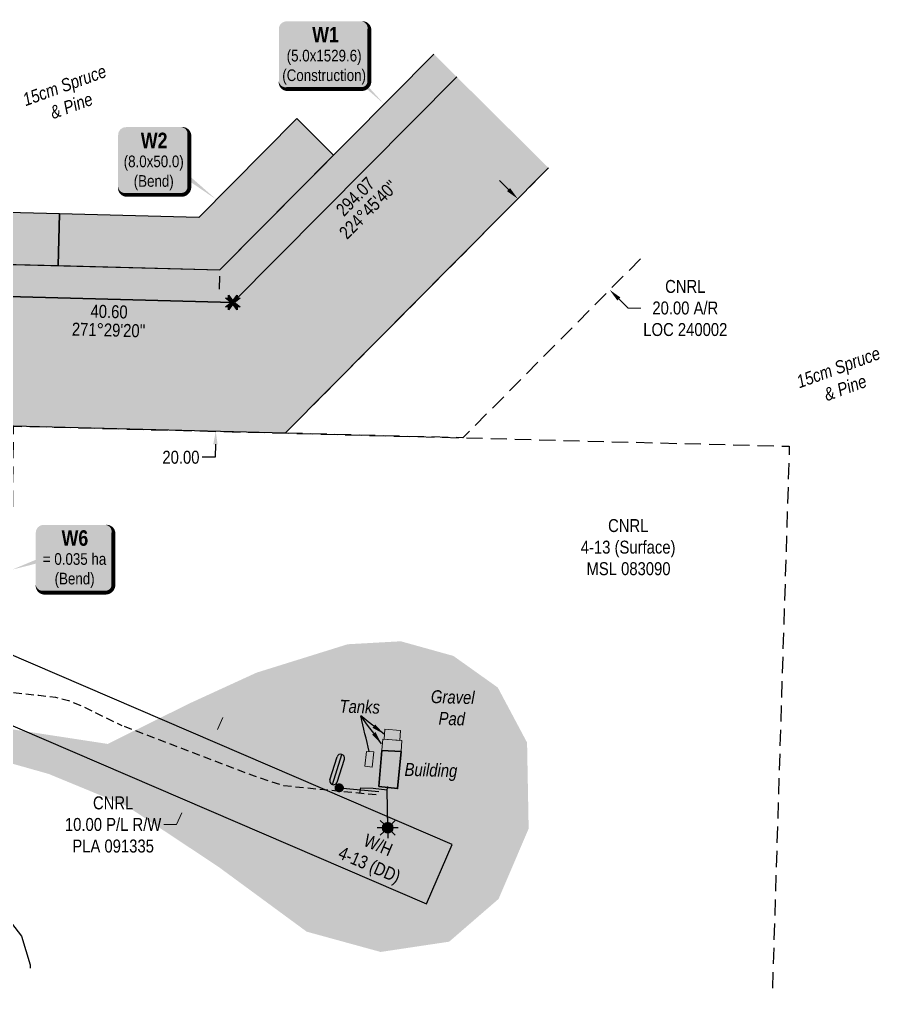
# Model space of a CAD drawing. Extents: x 379646 to 388155, y 6062459 to 6066140.
# Drawn here: x 383439 to 384103, y 6063796 to 6064548 of the extents above; entities that cross this region are included whole.
import ezdxf
from ezdxf.enums import TextEntityAlignment as Align

# ---------------------------------------------------------------- set-up
doc = ezdxf.new("R2010")
doc.units = 0
doc.header["$LTSCALE"] = 5
doc.header["$PDSIZE"] = 0.5
doc.linetypes.add('foc-ACCESSROAD', pattern=[3.75, 2.5, -1.25])
doc.linetypes.add('UG_PIPE', pattern=[1.875, 1.25, -0.625])
doc.layers.get('Defpoints').update_dxf_attribs({"color": 9})
for name, color, linetype, lineweight in [('AS-GENERAL', 48, 'Continuous', 18), ('C-AR-T', 13, 'Continuous', 9), ('C-RW-T', 13, 'Continuous', 9), ('C-WS-T', 13, 'Continuous', 9), ('T-TEXT', 48, 'Continuous', 18)]:
    doc.layers.add(name, color=color, linetype=linetype, lineweight=lineweight)
for name, color, linetype, true_color in [('AS-PIPE-AG', 7, 'Continuous', 0x7d00fa), ('AS-STRUCTURE-H', 7, 'Continuous', 0xa8a8a8), ('AS-STRUCTURE-T', 7, 'Continuous', 0x454545), ('P-TEMP-BLUE-H', 7, 'Continuous', 0x99e6ff)]:
    doc.layers.add(name, color=color, linetype=linetype, true_color=true_color)
for name, color, linetype in [('AS-PIPE-UG', 44, 'UG_PIPE'), ('AS-ROADS', 254, 'Continuous'), ('AS-SYMBOL', 7, 'Continuous'), ('C-AR', 13, 'foc-ACCESSROAD'), ('C-RW', 13, 'Continuous'), ('C-WS', 13, 'foc-ACCESSROAD'), ('C-WS-S', 8, 'Continuous'), ('L-BD1', 253, 'Continuous'), ('L-MON', 1, 'Continuous'), ('P-PROPOSED', 10, 'Continuous'), ('P-PROPOSED-H', 21, 'Continuous'), ('P-TEMP-BLOCKS', 250, 'Continuous'), ('P-TEMP-BLUE', 146, 'Continuous'), ('P-TXT', 4, 'Continuous'), ('T-BUSH-T', 110, 'Continuous'), ('WETLAND', 143, 'Continuous')]:
    doc.layers.add(name, color=color, linetype=linetype)
doc.layers.add('AS-STRUCTURE', color=7, linetype='Continuous', lineweight=30, true_color=0x595959)
doc.styles.add('80', font='ARIALN.TTF', dxfattribs={"height": 10})
doc.styles.add('80CG', font='ARIALN.TTF', dxfattribs={"height": 10})
doc.styles.add('80L', font='ARIALN.TTF', dxfattribs={"height": 10})
doc.styles.add('BOLD', font='ARIALNB.TTF')
doc.dimstyles.new('Compass 5 000', dxfattribs={"dimscale": 5, "dimtxt": 9, "dimasz": 2, "dimexe": 0.2, "dimexo": 0.0625, "dimgap": 0.5, "dimtad": 0, "dimtih": 1, "dimtoh": 1, "dimzin": 0, "dimdsep": 46, "dimtxsty": '80CG', "dimcen": 0.1, "dimse1": 1, "dimse2": 1, "dimclrd": 256, "dimclrt": 256, "dimaunit": 1, "dimadec": 4, "dimazin": 0, "dimtfac": 0.06, "dimtofl": 0, "dimtmove": 0, "dimatfit": 1, "dimfxl": 0.2, "dimtolj": 1, "dimtzin": 0, "dimlwd": -1, "dimarcsym": 0})

# ---------------------------------------------------------------- blocks, each defined once
blk = doc.blocks.new('TEMP')
h = blk.add_hatch(color=255)
h.dxf.hatch_style = 1
h.paths.add_polyline_path([(0, 0.25), (-0.67, 1.15), (-0.67, 0.67), (-1.15, 0.67), (-0.25, 0), (-1.15, -0.67), (-0.67, -0.67), (-0.67, -1.15), (0, -0.25), (0.67, -1.15), (0.67, -0.67), (1.15, -0.67), (0.25, 0), (1.15, 0.67), (0.67, 0.67), (0.67, 1.15)])
h.paths.add_polyline_path([(0.57, 0.85), (0.57, 0.57), (0.85, 0.57), (0.08, 0), (0.85, -0.57), (0.57, -0.57), (0.57, -0.85), (0, -0.08), (-0.57, -0.85), (-0.57, -0.57), (-0.85, -0.57), (-0.08, 0), (-0.85, 0.57), (-0.57, 0.57), (-0.57, 0.85), (0, 0.08)], flags=16)
h = blk.add_hatch(color=1)
h.dxf.hatch_style = 1
h.paths.add_polyline_path([(0, 0.08), (-0.57, 0.85), (-0.57, 0.57), (-0.85, 0.57), (-0.08, 0), (-0.85, -0.57), (-0.57, -0.57), (-0.57, -0.85), (0, -0.08), (0.57, -0.85), (0.57, -0.57), (0.85, -0.57), (0.08, 0), (0.85, 0.57), (0.57, 0.57), (0.57, 0.85)])
at = {"color": 1}
for p, q in [((-0.08, 0), (0.08, 0)), ((0, 0.08), (0, -0.08))]:
    blk.add_line(p, q, dxfattribs=at)
at = {"color": 255, "flags": 128}
blk.add_lwpolyline([(-0.25, 0), (-1.15, 0.67), (-0.67, 0.67), (-0.67, 1.15), (0, 0.25), (0.67, 1.15), (0.67, 0.67), (1.15, 0.67), (0.25, 0), (1.15, -0.67), (0.67, -0.67), (0.67, -1.15), (0, -0.25), (-0.67, -1.15), (-0.67, -0.67), (-1.15, -0.67)], close=True, dxfattribs=at)
at = {"color": 1, "flags": 128}
blk.add_lwpolyline([(-0.08, 0), (-0.85, 0.57), (-0.57, 0.57), (-0.57, 0.85), (0, 0.08), (0.57, 0.85), (0.57, 0.57), (0.85, 0.57), (0.08, 0), (0.85, -0.57), (0.57, -0.57), (0.57, -0.85), (0, -0.08), (-0.57, -0.85), (-0.57, -0.57), (-0.85, -0.57)], close=True, dxfattribs=at)
blk = doc.blocks.new('*D539')
at = {"layer": 'C-AR-T', "transparency": 16777216}
for p, q in [((383816.55, 6064416.06), (383809.45, 6064423.1)), ((383901.75, 6064331.56), (383908.85, 6064324.52)), ((383908.85, 6064324.52), (383918.85, 6064324.52))]:
    blk.add_line(p, q, dxfattribs=at)
for points in [[(383817.72, 6064417.24), (383815.37, 6064414.88), (383823.65, 6064409.02)], [(383902.93, 6064332.74), (383900.58, 6064330.38), (383894.65, 6064338.6)]]:
    blk.add_solid(points, dxfattribs=at)
at = {"layer": 'Defpoints', "color": 0, "transparency": 16777216}
for p in [(383822.26, 6064407.62), (383893.27, 6064337.21), (383894.65, 6064338.6)]:
    blk.add_point(p, dxfattribs=at)
at = {"layer": 'C-AR-T', "transparency": 16777216, "insert": (383953.12, 6064324.52), "char_height": 10, "attachment_point": 5, "style": '80CG'}
blk.add_mtext('\\A1;CNRL\\P20.00 A/R\\PLOC 240002', dxfattribs=at)
blk = doc.blocks.new('*D541')
at = {"layer": 'Defpoints', "color": 0, "transparency": 16777216}
for p in [(383544.33, 6064330.37), (383541.74, 6064230.44), (383590.26, 6064229.18)]:
    blk.add_point(p, dxfattribs=at)
at = {"layer": 'P-TXT', "transparency": 16777216}
for p, q in [((383593.11, 6064339.11), (383593.37, 6064349.1)), ((383590, 6064219.18), (383589.73, 6064209.12)), ((383589.73, 6064209.12), (383579.73, 6064209.12))]:
    blk.add_line(p, q, dxfattribs=at)
for points in [[(383591.45, 6064339.15), (383594.78, 6064339.06), (383592.85, 6064329.11)], [(383588.33, 6064219.23), (383591.66, 6064219.14), (383590.26, 6064229.18)]]:
    blk.add_solid(points, dxfattribs=at)
at = {"layer": 'P-TXT', "transparency": 16777216, "insert": (383563.34, 6064209.12), "char_height": 10, "attachment_point": 5, "style": '80CG'}
blk.add_mtext('\\A1;20.00', dxfattribs=at)
blk = doc.blocks.new('*D542')
at = {"layer": 'C-RW-T', "transparency": 16777216}
for p, q in [((383591.65, 6063998.68), (383595.6, 6064007.87)), ((383563.98, 6063934.4), (383560.02, 6063925.22)), ((383560.02, 6063925.22), (383550.02, 6063925.22))]:
    blk.add_line(p, q, dxfattribs=at)
for points in [[(383590.12, 6063999.34), (383593.18, 6063998.02), (383587.69, 6063989.5)], [(383562.45, 6063935.06), (383565.51, 6063933.74), (383567.93, 6063943.59)]]:
    blk.add_solid(points, dxfattribs=at)
at = {"layer": 'Defpoints', "color": 0, "transparency": 16777216}
for p in [(383570.03, 6063997.1), (383550.27, 6063951.19), (383567.93, 6063943.59)]:
    blk.add_point(p, dxfattribs=at)
at = {"layer": 'C-RW-T', "transparency": 16777216, "insert": (383510.94, 6063925.22), "char_height": 10, "attachment_point": 5, "style": '80CG'}
blk.add_mtext('\\A1;CNRL\\P10.00 P/L R/W\\PPLA 091335', dxfattribs=at)
blk = doc.blocks.new('RISER')
h = blk.add_hatch(color=255)
h.dxf.hatch_style = 1
edge = h.paths.add_edge_path()
edge.add_arc((0, 0), 0.7, 0, 360)
blk.add_hatch(color=13).paths.add_polyline_path([(0.58, -0.15), (-0.58, -0.15, 0.774597)])
at = {"color": 13}
blk.add_line((-0.58, -0.15), (0.58, -0.15), dxfattribs=at)
blk.add_circle((0, 0), 0.6, dxfattribs=at)
blk = doc.blocks.new('*U451')
at = {"color": 48}
for p, q in [((-1.85, -3.91), (-0.75, -0.39)), ((-0.71, -4.27), (0.39, -0.75))]:
    blk.add_line(p, q, dxfattribs=at)
for centre, start, end in [((-0.18, -0.57), 342.6102, 522.6102), ((-1.28, -4.09), 162.6102, 342.6102)]:
    blk.add_arc(centre, 0.6, start, end, dxfattribs=at)
at = {"layer": 'Defpoints'}
blk.add_line((-1.46, -4.66), (0, 0), dxfattribs=at)
blk = doc.blocks.new('GAS')
h = blk.add_hatch(color=255)
h.dxf.hatch_style = 1
edge = h.paths.add_edge_path()
edge.add_arc((0, 0), 0.9, 0, 360)
for p, q in [((0, 0.81), (0, 1.62)), ((-0.81, 0), (-1.62, 0)), ((-0.57, 0.57), (-1.14, 1.14)), ((0.57, 0.57), (1.14, 1.14)), ((1.62, 0), (0.81, 0)), ((-0.57, -0.57), (-1.14, -1.14)), ((0, -0.81), (0, -1.62)), ((1.14, -1.14), (0.57, -0.57))]:
    blk.add_line(p, q)
blk.add_circle((0, 0), 0.8)
blk = doc.blocks.new('*U543')
at = {"true_color": 0x99e6ff}
h = blk.add_hatch(color=141, dxfattribs=at)
edge = h.paths.add_edge_path()
edge.add_line((-29, -33.84), (29, -33.84))
edge.add_arc((29, -27.84), 6, 270, 360)
edge.add_line((35, -27.84), (35, 12.5))
edge.add_arc((29, 12.5), 6, 0, 90)
edge.add_line((29, 18.5), (-29, 18.5))
edge.add_arc((-29, 12.5), 6, 90, 180)
edge.add_line((-35, 12.5), (-35, -27.84))
edge.add_arc((-29, -27.84), 6, 180, 270)
at = {"color": 250, "flags": 128}
blk.add_lwpolyline([(-29, -33.84, 3, 3, 0), (29, -33.84, 3, 3, 0.414214), (35, -27.84, 3, 3, 0), (35, 12.5, 3, 0, 0.414214), (29, 18.5, 0, 0, 0), (-29, 18.5, 0, 0, 0.414214), (-35, 12.5, 0, 0, 0), (-35, -27.84, 0, 3, 0.414214)], format="xyseb", close=True, dxfattribs=at)
at = {"flags": 128}
blk.add_lwpolyline([(46.38, -45.44, 0, 7.5, 0), (0, 0, 0, 0, 0)], format="xyseb", dxfattribs=at)
at = {"color": 250}
for tag, p, height, style in [('TEMP_AREA_W1_001', (-9.21, 2.24), 12, 'BOLD'), ('ENTER_TEXT_001', (-30.66, -12.47), 9, '80')]:
    blk.add_attdef(tag, p, '', height=height, dxfattribs=dict(at, style=style))
blk = doc.blocks.new('*U544')
at = {"true_color": 0x99e6ff}
h = blk.add_hatch(color=141, dxfattribs=at)
edge = h.paths.add_edge_path()
edge.add_line((-21.5, -33.84), (21.5, -33.84))
edge.add_arc((21.5, -27.84), 6, 270, 360)
edge.add_line((27.5, -27.84), (27.5, 12.5))
edge.add_arc((21.5, 12.5), 6, 0, 90)
edge.add_line((21.5, 18.5), (-21.5, 18.5))
edge.add_arc((-21.5, 12.5), 6, 90, 180)
edge.add_line((-27.5, 12.5), (-27.5, -27.84))
edge.add_arc((-21.5, -27.84), 6, 180, 270)
at = {"color": 250, "flags": 128}
blk.add_lwpolyline([(-21.5, -33.84, 3, 3, 0), (21.5, -33.84, 3, 3, 0.414214), (27.5, -27.84, 3, 3, 0), (27.5, 12.5, 3, 0, 0.414214), (21.5, 18.5, 0, 0, 0), (-21.5, 18.5, 0, 0, 0.414214), (-27.5, 12.5, 0, 0, 0), (-27.5, -27.84, 0, 3, 0.414214)], format="xyseb", close=True, dxfattribs=at)
at = {"flags": 128}
blk.add_lwpolyline([(48.49, -37.52, 0, 7.5, 0), (0, 0, 0, 0, 0)], format="xyseb", dxfattribs=at)
at = {"color": 250}
for tag, p, height, style in [('TEMP_AREA_W1_001', (-9.21, 2.24), 12, 'BOLD'), ('ENTER_TEXT_001', (-30.66, -12.47), 9, '80')]:
    blk.add_attdef(tag, p, '', height=height, dxfattribs=dict(at, style=style))
blk = doc.blocks.new('*U548')
at = {"true_color": 0x99e6ff}
h = blk.add_hatch(color=141, dxfattribs=at)
edge = h.paths.add_edge_path()
edge.add_line((-24, -33.84), (24, -33.84))
edge.add_arc((24, -27.84), 6, 270, 360)
edge.add_line((30, -27.84), (30, 12.5))
edge.add_arc((24, 12.5), 6, 0, 90)
edge.add_line((24, 18.5), (-24, 18.5))
edge.add_arc((-24, 12.5), 6, 90, 180)
edge.add_line((-30, 12.5), (-30, -27.84))
edge.add_arc((-24, -27.84), 6, 180, 270)
at = {"color": 250, "flags": 128}
blk.add_lwpolyline([(-24, -33.84, 3, 3, 0), (24, -33.84, 3, 3, 0.414214), (30, -27.84, 3, 3, 0), (30, 12.5, 3, 0, 0.414214), (24, 18.5, 0, 0, 0), (-24, 18.5, 0, 0, 0.414214), (-30, 12.5, 0, 0, 0), (-30, -27.84, 0, 3, 0.414214)], format="xyseb", close=True, dxfattribs=at)
at = {"flags": 128}
blk.add_lwpolyline([(-48.37, -16.12, 0, 7.5, 0), (0, 0, 0, 0, 0)], format="xyseb", dxfattribs=at)
at = {"color": 250}
for tag, p, height, style in [('TEMP_AREA_W1_001', (-9.21, 2.24), 12, 'BOLD'), ('ENTER_TEXT_001', (-30.66, -12.47), 9, '80')]:
    blk.add_attdef(tag, p, '', height=height, dxfattribs=dict(at, style=style))

msp = doc.modelspace()

# ---------------------------------------------------------------- hatches: boundary and pattern name
at = {"layer": 'AS-ROADS'}
h = msp.add_hatch(color=256, dxfattribs=at)
h.dxf.hatch_style = 1
h.paths.add_polyline_path([(383423.268, 6064000.332), (383421.288, 6063975.602), (383461.083, 6063964.366), (383521.767, 6063939.332), (383592.168, 6063892.668), (383660.506, 6063842.413), (383717.637, 6063826.722), (383770.642, 6063834.659), (383808.844, 6063867.735), (383832.065, 6063922.079), (383830.838, 6063988.61), (383808.211, 6064031.15), (383773.89, 6064055.587), (383733.249, 6064066.898), (383692.202, 6064064.605), (383621.763, 6064042.639), (383570.304, 6064019.028), (383506.742, 6063987.549)])
at = {"layer": 'AS-STRUCTURE-H'}
h = msp.add_hatch(color=256, dxfattribs=at)
h.dxf.hatch_style = 1
h.paths.add_polyline_path([(383718.612, 6063982.539), (383716.361, 6063954.759), (383730.831, 6063953.059), (383733.521, 6063981.703)])
at = {"layer": 'P-PROPOSED-H'}
h = msp.add_hatch(color=256, dxfattribs=at)
h.dxf.hatch_style = 1
h.paths.add_polyline_path([(383847.424, 6064432.911), (383776.446, 6064503.301), (383603.426, 6064328.835), (383400.549, 6064334.108), (383202.405, 6064178.384), (382937.687, 6064201.927), (382873.798, 6064219.925), (382485.781, 6064456.056), (382433.829, 6064370.654), (382833.521, 6064127.418), (382919.551, 6064103.183), (383233.019, 6064075.304), (383433.981, 6064233.243), (383643.997, 6064227.784)])
at = {"layer": 'P-TEMP-BLUE-H'}
h = msp.add_hatch(color=256, dxfattribs=at)
h.dxf.hatch_style = 1
h.paths.add_polyline_path([(383776.446, 6064503.301), (383758.702, 6064520.898), (383593.283, 6064354.098), (383392.191, 6064359.325), (383194.752, 6064204.154), (382942.222, 6064226.613), (382883.857, 6064243.055), (382498.729, 6064477.34), (382485.781, 6064456.056), (382873.798, 6064219.925), (382937.687, 6064201.927), (383202.405, 6064178.384), (383400.549, 6064334.108), (383603.426, 6064328.835)])
h = msp.add_hatch(color=256, dxfattribs=at)
h.dxf.hatch_style = 1
h.paths.add_polyline_path([(383468.372, 6064357.345), (383593.283, 6064354.098), (383681.271, 6064442.82), (383652.88, 6064470.976), (383577.055, 6064394.518), (383469.411, 6064397.316)])
h = msp.add_hatch(color=256, dxfattribs=at)
h.dxf.hatch_style = 1
h.paths.add_polyline_path([(383230.913, 6064283.43), (383255.621, 6064251.992), (383392.191, 6064359.325), (383468.372, 6064357.345), (383469.411, 6064397.316), (383378.819, 6064399.671)])

# ---------------------------------------------------------------- linework, layer by layer
at = {"layer": 'AS-PIPE-AG', "flags": 128}
for points in [[(383685.613, 6063953.628), (383716.387, 6063950.898)], [(383701.614, 6063949.5), (383702.282, 6063953.695), (383711.812, 6063953.263), (383722.762, 6063952.122), (383723.341, 6063954.562)], [(383723.126, 6063922.739), (383722.762, 6063952.122)]]:
    msp.add_lwpolyline(points, dxfattribs=at)
at = {"layer": 'AS-PIPE-UG', "flags": 128}
for points in [[(382420.708, 6064349.085), (382455.281, 6064328.998), (382569.111, 6064261.113), (382685.181, 6064189.088), (382747.116, 6064150.023), (382869.591, 6064089.178), (382892.166, 6064083.483), (382927.391, 6064076.963), (382956.216, 6064071.753), (383051.486, 6064066.023), (383181.886, 6064054.923), (383313.961, 6064040.653), (383386.626, 6064032.833), (383453.416, 6064025.123), (383466.521, 6064023.653), (383476.556, 6064021.023), (383488.486, 6064016.103), (383517.656, 6064001.718)], [(383714.163, 6063948.179), (383642.835, 6063955.091), (383620.134, 6063962.568), (383517.577, 6064001.72)]]:
    msp.add_lwpolyline(points, dxfattribs=at)
at = {"layer": 'AS-STRUCTURE', "flags": 128}
msp.add_lwpolyline([(383718.612, 6063982.539), (383716.361, 6063954.759), (383730.831, 6063953.059), (383733.521, 6063981.703)], close=True, dxfattribs=at)
at = {"layer": 'C-AR', "flags": 128}
msp.add_lwpolyline([(383918.428, 6064362.495), (383781.295, 6064224.216), (383643.997, 6064227.784), (383847.424, 6064432.911)], dxfattribs=at)
at = {"layer": 'C-RW'}
msp.add_lwpolyline([(382407.812, 6064327.887), (382813.387, 6064081.163), (382910.483, 6064053.811), (383416.495, 6064008.807), (383753.085, 6063863.914), (383772.847, 6063909.823), (383428.901, 6064057.883), (382919.551, 6064103.183), (382833.521, 6064127.418), (382433.829, 6064370.654)], dxfattribs=at)
at = {"layer": 'C-WS', "flags": 128}
msp.add_lwpolyline([(383429.175, 6063814.667), (383429.867, 6063836.705), (383433.981, 6064233.243), (384033.476, 6064217.662), (384020.389, 6063796.103)], dxfattribs=at)
at = {"layer": 'P-PROPOSED', "flags": 128}
for points in [[(382485.781, 6064456.056), (382873.798, 6064219.925), (382937.687, 6064201.927), (383202.405, 6064178.384), (383400.549, 6064334.108), (383603.426, 6064328.835), (383776.446, 6064503.301)], [(383847.424, 6064432.911), (383643.997, 6064227.784), (383433.981, 6064233.243), (383233.019, 6064075.304), (382919.551, 6064103.183), (382833.521, 6064127.418), (382433.829, 6064370.654)]]:
    msp.add_lwpolyline(points, dxfattribs=at)
at = {"layer": 'P-TEMP-BLUE'}
for points in [[(382498.729, 6064477.34), (382883.857, 6064243.055), (382942.222, 6064226.613), (383194.752, 6064204.154), (383392.191, 6064359.325), (383593.283, 6064354.098), (383758.702, 6064520.898)], [(383776.446, 6064503.301), (383603.426, 6064328.835), (383400.549, 6064334.108), (383202.405, 6064178.384), (382937.687, 6064201.927), (382873.798, 6064219.925), (382485.781, 6064456.056)]]:
    msp.add_lwpolyline(points, dxfattribs=at)
for points in [[(383468.372, 6064357.345), (383593.283, 6064354.098), (383681.271, 6064442.82), (383652.88, 6064470.976), (383577.055, 6064394.518), (383469.411, 6064397.316)], [(383230.913, 6064283.43), (383255.621, 6064251.992), (383392.191, 6064359.325), (383468.372, 6064357.345), (383469.411, 6064397.316), (383378.819, 6064399.671)]]:
    msp.add_lwpolyline(points, close=True, dxfattribs=at)
at = {"layer": 'T-TEXT', "flags": 128}
for points in [[(383732.559, 6063990.198), (383733.071, 6063997.917), (383720.967, 6063998.888), (383720.369, 6063991.216)], [(383733.491, 6063981.683), (383733.949, 6063990.158), (383719.319, 6063991.298), (383718.492, 6063982.724)], [(383712.318, 6063981.352), (383706.778, 6063981.735), (383705.567, 6063970.23), (383711.132, 6063969.617)]]:
    msp.add_lwpolyline(points, close=True, dxfattribs=at)
at = {"layer": 'WETLAND'}
msp.add_lwpolyline([(383182.292, 6063820.9), (383182.392, 6063826.33), (383186.595, 6063843.258), (383212.348, 6063876.24), (383237.057, 6063886.212), (383264.975, 6063890.582), (383294.661, 6063894.17), (383319.539, 6063895.712), (383340.958, 6063896.598), (383369.652, 6063893.018), (383412.45, 6063873.922), (383419.945, 6063864.76), (383440.202, 6063838.945), (383446.773, 6063816.831), (383446.9, 6063814.22)], dxfattribs=at)

# ---------------------------------------------------------------- block references
at = {"layer": 'AS-SYMBOL', "color": 2, "xscale": 4.998137249999963, "yscale": 4.998137249999963, "zscale": 4.998137249999963}
msp.add_blockref('*U451', (383687.742, 6063979.449), dxfattribs=at)
at = {"layer": 'AS-SYMBOL', "xscale": 4.998137249999943, "yscale": 4.998137249999943, "zscale": 4.998137249999943, "rotation": 0.01854976298739201}
msp.add_blockref('RISER', (383685.669, 6063953.623), dxfattribs=at)
at = {"layer": 'C-WS-S', "xscale": 4.998137249999943, "yscale": 4.998137249999943, "zscale": 4.998137249999943, "rotation": 0.01854976298739201}
msp.add_blockref('GAS', (383723.126, 6063922.739), dxfattribs=at)
at = {"layer": 'L-MON', "color": 4, "xscale": 4.998137249999989, "yscale": 4.998137249999989, "zscale": 4.998137249999989}
msp.add_blockref('TEMP', (383603.426, 6064328.835), dxfattribs=at)
at = {"layer": 'P-TEMP-BLOCKS'}
ref = msp.add_blockref('*U543', (383674.004, 6064527.661), dxfattribs=dict(at, xscale=0.99962745, yscale=0.99962745, zscale=0.99962745))
ref.add_attrib('TEMP_AREA_W1_001', 'W1', (383664.794, 6064529.904), dxfattribs={"layer": '0', "color": 250, "height": 11.9955, "style": 'BOLD'})
ref.add_attrib('ENTER_TEXT_001', '(5.0x1529.6)', (383645.072, 6064515.195), dxfattribs={"layer": '0', "color": 250, "height": 8.99665, "style": '80'})
ref.add_attrib('ENTER_TEXT_002', '(Construction)', (383641.647, 6064500.041), dxfattribs={"layer": '0', "color": 250, "height": 8.99665, "style": '80'})
ref = msp.add_blockref('*U544', (383542.322, 6064445.878), dxfattribs=dict(at, xscale=0.99962745, yscale=0.99962745, zscale=0.99962745))
ref.add_attrib('TEMP_AREA_W1_001', 'W2', (383532.339, 6064448.122), dxfattribs={"layer": '0', "color": 250, "height": 11.9955, "style": 'BOLD'})
ref.add_attrib('ENTER_TEXT_001', '(8.0x50.0)', (383519.121, 6064433.413), dxfattribs={"layer": '0', "color": 250, "height": 8.9966, "style": '80'})
ref.add_attrib('ENTER_TEXT_002', '(Bend)', (383526.86, 6064418.265), dxfattribs={"layer": '0', "color": 250, "height": 8.9966, "style": '80'})
ref = msp.add_blockref('*U548', (383481.184, 6064138.376), dxfattribs=dict(at, xscale=0.99962745, yscale=0.99962745, zscale=0.99962745))
ref.add_attrib('TEMP_AREA_W1_001', 'W6', (383471.1, 6064140.721), dxfattribs={"layer": '0', "color": 250, "height": 11.9955, "style": 'BOLD'})
ref.add_attrib('ENTER_TEXT_001', '= 0.035 ha', (383456.625, 6064126.027), dxfattribs={"layer": '0', "color": 250, "height": 8.9966, "style": '80'})
ref.add_attrib('ENTER_TEXT_002', '(Bend)', (383465.723, 6064110.879), dxfattribs={"layer": '0', "color": 250, "height": 8.9966, "style": '80'})

# ---------------------------------------------------------------- texts
at = {"layer": 'AS-GENERAL', "char_height": 9.99628, "attachment_point": 1, "rotation": 358.511215, "style": '80L'}
for s, width, insert in [('\\pi0.60571;{\\fArial Narrow|b0|i1|c0|p34;Gravel\\P\\pi6.9676;Pad}', 34.31642, (383756.077, 6064029.185)), ('\\pi0.76254;{\\fArial Narrow|b0|i1|c0|p34;Tanks}', 31.26163, (383685.28, 6064021.73))]:
    msp.add_mtext_dynamic_manual_height_columns(s, width=width, gutter_width=49.981, heights=[0], dxfattribs=dict(at, insert=insert))
at = {"layer": 'AS-STRUCTURE-T', "insert": (383736.019, 6063972.884), "char_height": 9.99628, "attachment_point": 1, "rotation": 358.511215, "style": '80L'}
msp.add_mtext_dynamic_manual_height_columns('\\pi0.29887;{\\fArial Narrow|b0|i1|c0|p34;Building}', width=40.81469, gutter_width=49.981, heights=[0], dxfattribs=at)
at = {"layer": 'C-WS-T', "insert": (383872.233, 6064161.359), "char_height": 9.99627, "attachment_point": 1, "style": '80L'}
msp.add_mtext_dynamic_manual_height_columns('\\pi21.205;CNRL\\P\\pi0.11476;4-13 (Surface)\\P\\pi4.5367;MSL 083090', width=72.59679, gutter_width=49.981, heights=[0], dxfattribs=at)
at = {"layer": 'C-WS-T', "insert": (383694.495, 6063924.072), "char_height": 9.99627, "attachment_point": 1, "rotation": 336.709364, "style": '80L'}
msp.add_mtext_dynamic_manual_height_columns('\\pi14.257;W/H\\P\\pi0.11476;4-13 (DD)', width=49.65855, gutter_width=49.981, heights=[0], dxfattribs=at)
at = {"layer": 'L-BD1', "style": '80L'}
for s, height, rotation, p in [('294.07', 9.9963, 45.2383, (383698.041, 6064410.754)), ("224°45'40''", 9.99627, 45.2383, (383708.155, 6064400.724)), ('40.60', 9.9963, 358.5112, (383507.827, 6064321.82)), ("271°29'20''", 9.99627, 358.5112, (383507.457, 6064307.58))]:
    msp.add_text(s, height=height, rotation=rotation, dxfattribs=at).set_placement(p, align=Align.MIDDLE)
at = {"layer": 'T-BUSH-T', "char_height": 9.99256, "attachment_point": 1, "rotation": 20, "style": '80L'}
for insert in [(383439.095, 6064489.61), (384037.143, 6064271.53)]:
    msp.add_mtext_dynamic_manual_height_columns('\\pi0.89858;{\\fArial Narrow|b0|i1|c0|p34;15cm Spruce \\P\\pi17.36;& Pine}', width=67.26003, gutter_width=49.963, heights=[0], dxfattribs=dict(at, insert=insert))

# ---------------------------------------------------------------- dimensions: what is measured, and where the dimension line sits
at = {"layer": 'C-AR-T', "color": 2}
dim = msp.add_linear_dim(base=(383894.653, 6064338.602), p1=(383822.264, 6064407.623), p2=(383893.269, 6064337.207), angle=315.238259, text='CNRL\\P20.00 A/R\\PLOC 240002', dimstyle='Compass 5 000', dxfattribs=at)
dim.commit()
dim.dimension.update_dxf_attribs({"geometry": '*D539', "text_midpoint": (383953.124, 6064324.519), "dimtype": 161})
at = {"layer": 'C-RW-T', "color": 2}
dim = msp.add_linear_dim(base=(383567.93, 6063943.587), p1=(383570.031, 6063997.098), p2=(383550.269, 6063951.189), angle=246.709364, text='CNRL\\P10.00 P/L R/W\\PPLA 091335', dimstyle='Compass 5 000', dxfattribs=at)
dim.commit()
dim.dimension.update_dxf_attribs({"geometry": '*D542', "text_midpoint": (383510.936, 6063925.217), "dimtype": 161})
at = {"layer": 'P-TXT', "color": 2}
dim = msp.add_linear_dim(base=(383590.256, 6064229.181), p1=(383544.332, 6064330.371), p2=(383541.735, 6064230.442), angle=268.511215, text='20.00', dimstyle='Compass 5 000', dxfattribs=at)
dim.commit()
dim.dimension.update_dxf_attribs({"geometry": '*D541', "text_midpoint": (383563.343, 6064209.125), "dimtype": 161})

# ---------------------------------------------------------------- leaders
at = {"layer": 'AS-GENERAL', "path_type": 1}
for points in [[(383720.337, 6063995.139), (383702.334, 6064009.202)], [(383718.369, 6063987.665), (383702.334, 6064009.202)], [(383708.826, 6063981.666), (383702.334, 6064009.202)]]:
    msp.add_leader(points, dimstyle='Compass 5 000', override={"dimgap": 0.5, "dimtad": 0}, dxfattribs=at)

doc.saveas('drawing.dxf')
